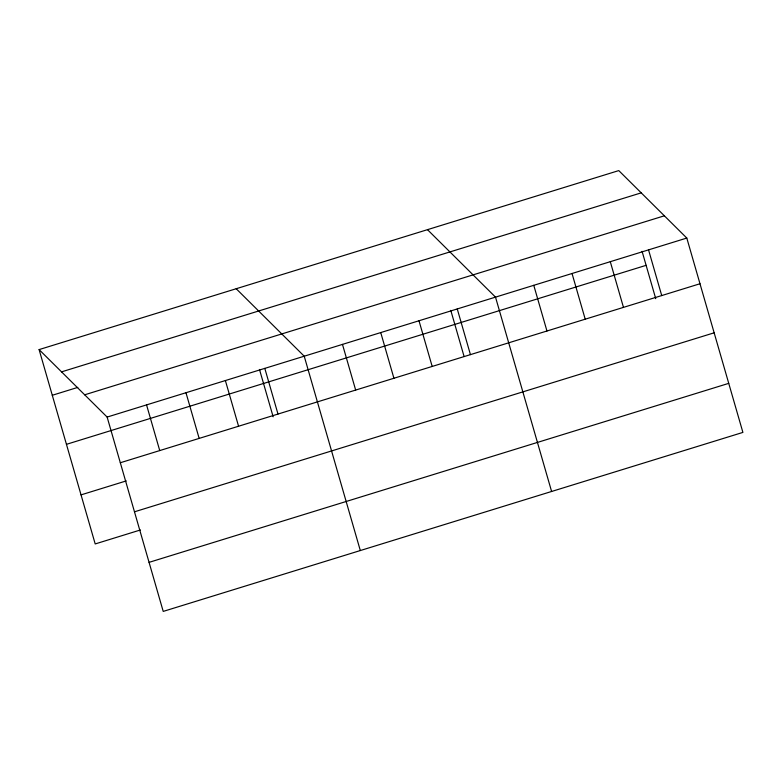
<?xml version="1.0" encoding="UTF-8"?>
<svg xmlns="http://www.w3.org/2000/svg" width="782" height="782" viewBox="0 0 782 782"><rect width="100%" height="100%" fill="white"/><g stroke="black" fill="none" stroke-linecap="round" stroke-linejoin="round"><path stroke-width="1.17" d="M39.1 349.593L618.777 170.593L686.801 238.06L742.9 432.407L163.223 611.407L107.134 417.07L39.1 349.593L95.199 543.94L140.408 529.971M61.553 371.861L641.22 192.851M52.286 395.272L77.789 387.393M84.681 394.802L664.358 215.803M107.134 417.07L686.801 238.06M66.45 444.332L646.118 265.333M120.32 462.748L699.988 283.749M81.035 494.879L126.254 480.91M134.475 511.809L714.152 332.809M149.069 562.356L728.736 383.356M427.48 229.654L495.514 297.131L551.603 491.477M236.193 288.724L304.218 356.201L360.316 550.548M648.542 249.878L661.728 295.567M642.071 251.315L655.736 298.646M610.292 261.696L623.469 307.375M572.033 273.505L585.219 319.193M533.774 285.322L546.96 331.001M457.255 308.949L470.441 354.637M450.784 310.386L464.107 356.563M418.996 320.767L432.182 366.445M380.736 332.575L393.923 378.263M342.477 344.393L355.663 390.071M264.805 368.381L277.991 414.059M259.487 369.456L273.153 416.786M225.382 380.551L238.569 426.229M185.969 392.72L199.156 438.409M146.547 404.89L159.733 450.579"/></g></svg>
